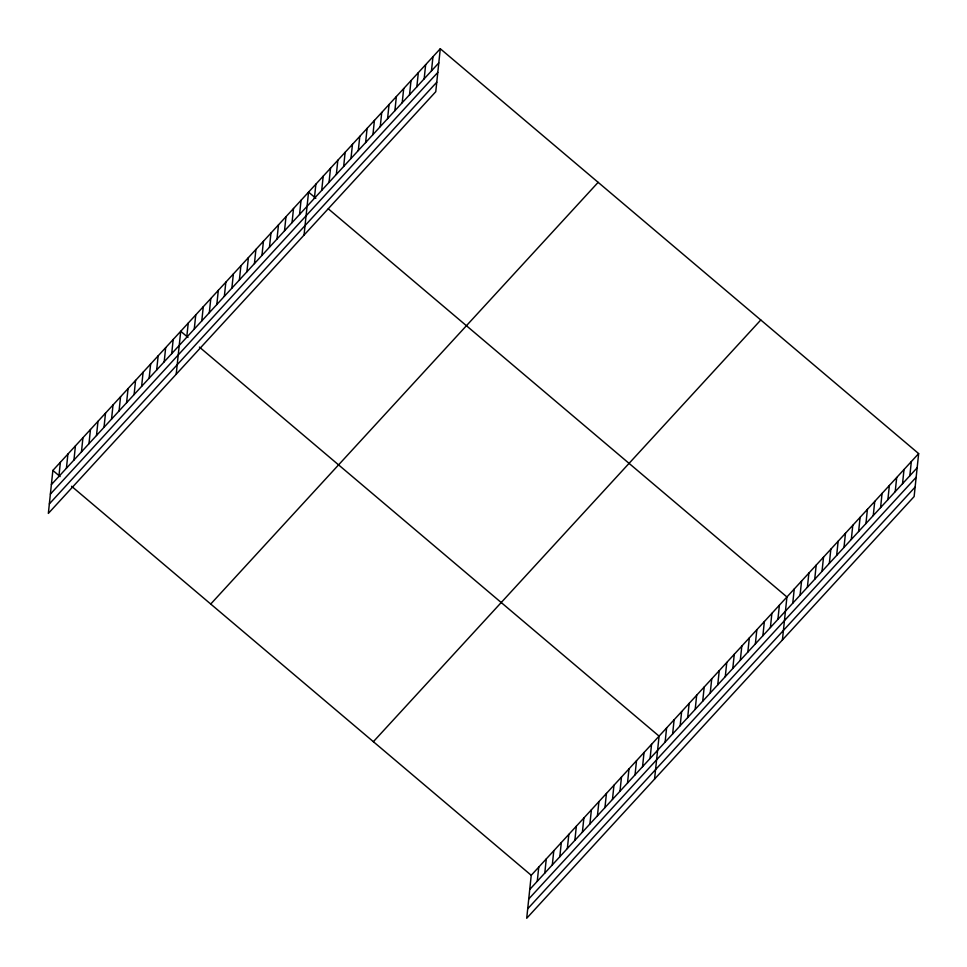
<?xml version="1.0" encoding="UTF-8"?>
<svg xmlns="http://www.w3.org/2000/svg" width="967" height="967" viewBox="0 0 967 967"><rect width="100%" height="100%" fill="white"/><g stroke="black" fill="none" stroke-linecap="round" stroke-linejoin="round"><path stroke-width="1.45" d="M440.287 48.737L52.871 470.433L48.35 513.404L435.766 91.708L440.287 48.737L918.65 453.596L914.129 496.567L526.713 918.263L531.234 875.292L918.65 453.596M58.89 476.441L60.389 462.25M66.421 468.258L67.908 454.067M73.939 460.062L75.426 445.872M81.458 451.879L82.944 437.688M88.976 443.696L90.463 429.505M96.495 435.513L97.993 421.322M104.013 427.329L105.512 413.139M111.543 419.134L113.03 404.943M119.062 410.951L120.549 396.76M126.58 402.768L128.067 388.577M134.099 394.584L135.585 380.394M141.617 386.389L143.116 372.198M149.136 378.206L150.634 364.015M156.666 370.023L158.153 355.832M164.185 361.839L165.671 347.649M171.703 353.656L173.19 339.465M176.199 374.241L180.72 331.27L187.985 337.423M186.74 337.278L188.239 323.087M194.258 329.094L195.757 314.904M201.789 320.911L203.275 306.72M209.307 312.716L210.794 298.525M216.826 304.532L218.312 290.342M224.344 296.349L225.843 282.159M231.862 288.166L233.361 273.975M239.381 279.971L240.88 265.792M246.911 271.787L248.398 257.597M254.43 263.604L255.917 249.413M261.948 255.421L263.435 241.23M269.467 247.238L270.965 233.047M276.985 239.042L278.484 224.852M284.503 230.859L286.002 216.668M292.034 222.676L293.521 208.485M299.552 214.493L301.039 200.302M304.049 235.078L308.558 192.107L315.834 198.271M314.384 198.332L315.883 184.141M321.709 190.366L323.196 176.187M329.022 182.412L330.521 168.222M336.347 174.447L337.834 160.256M343.66 166.481L345.146 152.29M350.973 158.515L352.472 144.325M358.298 150.55L359.784 136.359M365.611 142.584L367.109 128.393M372.936 134.618L374.422 120.428M380.249 126.653L381.735 112.462M387.574 118.687L389.06 104.496M394.887 110.721L396.373 96.531M402.199 102.756L403.698 88.565M409.524 94.79L411.011 80.599M416.837 86.825L418.336 72.634M424.162 78.859L425.649 64.668M431.475 70.893L432.962 56.702M537.265 881.3L538.752 867.109M544.784 873.116L546.27 858.926M552.302 864.933L553.789 850.742M559.82 856.738L561.319 842.547M567.339 848.555L568.838 834.364M574.857 840.371L576.356 826.181M582.388 832.188L583.875 817.997M589.906 824.005L591.393 809.814M597.425 815.81L598.911 801.619M604.943 807.626L606.442 793.436M612.462 799.443L613.96 785.252M619.98 791.26L621.479 777.069M627.51 783.065L628.997 768.874M635.029 774.881L636.516 760.691M642.547 766.698L644.034 752.507M650.066 758.515L651.565 744.324M654.562 779.1L659.083 736.141L199.407 347.093M665.115 742.136L666.601 727.946M672.633 733.953L674.12 719.762M680.152 725.77L681.638 711.579M687.67 717.587L689.157 703.396M695.188 709.391L696.687 695.2M702.707 701.208L704.206 687.017M710.237 693.025L711.724 678.834M717.756 684.841L719.243 670.651M725.274 676.646L726.761 662.468M732.793 668.463L734.279 654.272M740.311 660.28L741.81 646.089M747.829 652.096L749.328 637.906M755.36 643.913L756.847 629.722M762.878 635.718L764.365 621.527M770.397 627.535L771.884 613.344M777.915 619.351L779.402 605.161M782.412 639.949L786.933 596.977L328.297 208.812M792.759 603.203L794.245 589.012M800.072 595.237L801.558 581.046M807.385 587.271L808.883 573.08M814.71 579.306L816.196 565.115M822.023 571.34L823.521 557.149M829.348 563.374L830.834 549.183M836.66 555.409L838.147 541.218M843.986 547.443L845.472 533.252M851.298 539.477L852.785 525.286M858.611 531.512L860.11 517.321M865.936 523.546L867.423 509.355M873.249 515.58L874.748 501.389M880.574 507.615L882.061 493.424M887.887 499.649L889.374 485.458M895.2 491.683L896.699 477.493M902.525 483.718L904.012 469.527M909.838 475.752L911.337 461.561M51.372 484.624L438.788 62.928M50.381 494.125L437.797 72.416M49.353 503.904L436.77 82.207M210.721 604.037L598.15 182.34M373.371 741.689L760.787 319.992M529.735 889.483L917.163 467.786M528.744 898.984L916.16 477.287M527.716 908.775L915.133 487.066M52.871 470.433L60.135 476.586M71.558 486.256L531.234 875.292"/></g></svg>
